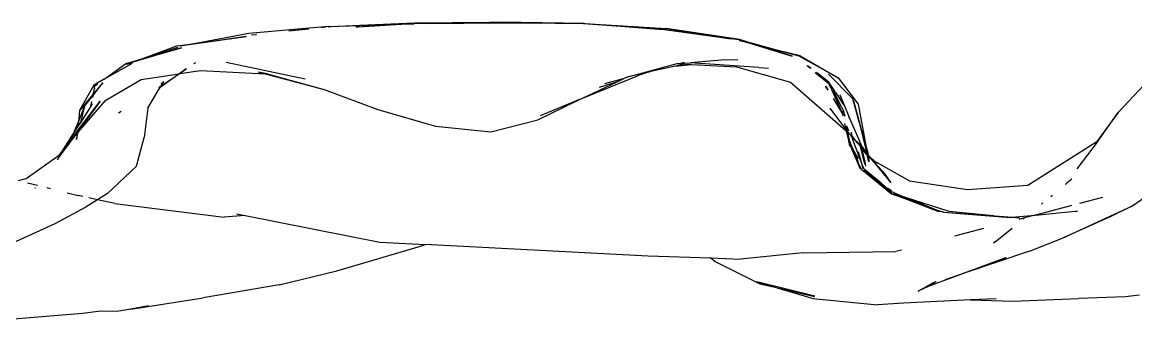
# Model space of a CAD drawing. Header units: millimetres. Extents: x -41292 to 298682, y -22072 to 33155.
# Drawn here: x 35440.7 to 35640.4, y -11861.4 to -11807.7 of the extents above; entities that cross this region are included whole.
import ezdxf

# ---------------------------------------------------------------- set-up
doc = ezdxf.new("R2010")
doc.units = ezdxf.units.MM

# ---------------------------------------------------------------- blocks, each defined once
blk = doc.blocks.new('rmfnasesx')
for p, q in [((62987.77, 3704.66), (62974.35, 3704.54)), ((62987.77, 3704.66), (62976.74, 3704.46)), ((62976.74, 3704.46), (62989.41, 3704.62)), ((62989.43, 3704.67), (62987.77, 3704.66)), ((62989.59, 3704.67), (62989.41, 3704.62)), ((63004.61, 3704.41), (62989.41, 3704.62)), ((62989.41, 3704.62), (63000.92, 3704.53)), ((62989.43, 3704.67), (62989.59, 3704.67)), ((62989.59, 3704.67), (62989.66, 3704.69)), ((63000.92, 3704.53), (62989.66, 3704.69)), ((62944.6, 3702.67), (62935.07, 3700.92)), ((62958.84, 3703.92), (62944.6, 3702.67)), ((62951.72, 3703.15), (62955.33, 3703.54)), ((62958.4, 3703.79), (62957.59, 3703.71)), ((62959.27, 3703.88), (62958.81, 3703.83)), ((62958.84, 3703.92), (62964.49, 3704.11)), ((62958.84, 3703.92), (62959.27, 3703.88)), ((62964.49, 3704.11), (62959.27, 3703.88)), ((62964.18, 3703.81), (62963.75, 3703.82)), ((62973.86, 3704.41), (62964.18, 3703.81)), ((62971.33, 3704.33), (62964.18, 3703.81)), ((62974.35, 3704.54), (62964.49, 3704.11)), ((62964.49, 3704.11), (62971.33, 3704.33)), ((62974.35, 3704.54), (62971.33, 3704.33)), ((62971.33, 3704.33), (62973.86, 3704.41)), ((62973.94, 3704.41), (62973.86, 3704.41)), ((62974.35, 3704.54), (62973.94, 3704.41)), ((62973.94, 3704.41), (62974.17, 3704.43)), ((62974.35, 3704.54), (62974.17, 3704.43)), ((62976.74, 3704.46), (62974.17, 3704.43)), ((63004.72, 3704.48), (63000.92, 3704.53)), ((63004.72, 3704.48), (63004.61, 3704.41)), ((63018.88, 3703.4), (63004.61, 3704.41)), ((63004.72, 3704.48), (63004.84, 3704.47)), ((63004.84, 3704.47), (63004.92, 3704.5)), ((63004.92, 3704.5), (63006.7, 3704.36)), ((63006.7, 3704.36), (63019.44, 3703.55)), ((63006.7, 3704.36), (63018.88, 3703.4)), ((63019.04, 3703.38), (63018.88, 3703.4)), ((63019.14, 3703.38), (63019.04, 3703.38)), ((63019.44, 3703.55), (63019.14, 3703.38)), ((63019.14, 3703.38), (63029.04, 3702.05)), ((63032.59, 3701.58), (63019.44, 3703.55)), ((63019.44, 3703.55), (63029.04, 3702.05)), ((62931.68, 3700.45), (62935.07, 3700.92)), ((62944.09, 3702.17), (62932.28, 3700.41)), ((62935.07, 3700.92), (62932.28, 3700.41)), ((62935.07, 3700.92), (62944.09, 3702.17)), ((62945.06, 3702.42), (62945.87, 3702.51)), ((62945.97, 3702.52), (62945.87, 3702.51)), ((63029.04, 3702.05), (63032.59, 3701.58)), ((63029.04, 3702.05), (63031.07, 3701.74)), ((63032.53, 3701.54), (63031.07, 3701.74)), ((63032.53, 3701.54), (63032.59, 3701.58)), ((63032.53, 3701.54), (63032.56, 3701.5)), ((63032.53, 3701.51), (63032.56, 3701.5)), ((63032.59, 3701.58), (63032.56, 3701.5)), ((63032.56, 3701.5), (63034.84, 3700.81)), ((63032.56, 3701.5), (63034.1, 3701.11)), ((63034.84, 3700.81), (63032.56, 3701.38)), ((63034.1, 3701.11), (63032.59, 3701.58)), ((63038.64, 3699.88), (63034.1, 3701.11)), ((63035.84, 3700.57), (63034.1, 3701.11)), ((63034.84, 3700.81), (63035.39, 3700.65)), ((63035.39, 3700.65), (63042.05, 3698.63)), ((63035.84, 3700.57), (63035.39, 3700.65)), ((63036.49, 3700.36), (63035.84, 3700.57)), ((62932.49, 3700.13), (62923.61, 3697.49)), ((62924.12, 3697.7), (62932.49, 3700.13)), ((62925.36, 3698.15), (62931.68, 3700.45)), ((62925.36, 3698.15), (62931.91, 3700.26)), ((63043.29, 3698.61), (63036.49, 3700.36)), ((63042.05, 3698.63), (63036.49, 3700.36)), ((63038.64, 3699.88), (63036.49, 3700.36)), ((63039.5, 3699.66), (63038.64, 3699.88)), ((63043.44, 3698.69), (63039.5, 3699.66)), ((63043.29, 3698.61), (63039.5, 3699.66)), ((63043.44, 3698.69), (63043.29, 3698.61)), ((63050.26, 3694.76), (63043.29, 3698.61)), ((63043.44, 3698.69), (63050.26, 3694.76)), ((62923.67, 3697.33), (62918.63, 3694.49)), ((62918.63, 3694.49), (62922.45, 3697.22)), ((62922.45, 3697.22), (62925.36, 3698.15)), ((62924.12, 3697.7), (62922.45, 3697.22)), ((62922.45, 3697.22), (62923.27, 3697.39)), ((62922.72, 3697.19), (62923.27, 3697.39)), ((62923.27, 3697.39), (62923.32, 3697.41)), ((62923.4, 3697.42), (62923.32, 3697.41)), ((62923.61, 3697.49), (62923.4, 3697.42)), ((62923.61, 3697.49), (62924.12, 3697.7)), ((62934.98, 3697.44), (62934.67, 3697.23)), ((62954.68, 3694.52), (62940.52, 3697.46)), ((63012.38, 3694.88), (63021.41, 3697.28)), ((63021.11, 3696.85), (63016.7, 3695.85)), ((63022.72, 3697.21), (63021.11, 3696.85)), ((63021.11, 3696.85), (63023.92, 3697.15)), ((63021.41, 3697.28), (63021.8, 3697.3)), ((63021.41, 3697.28), (63022.72, 3697.21)), ((63021.8, 3697.3), (63022.74, 3697.56)), ((63021.8, 3697.3), (63023.78, 3697.45)), ((63022.72, 3697.21), (63023.92, 3697.15)), ((63030.03, 3697.96), (63023.78, 3697.45)), ((63025.4, 3697.31), (63023.78, 3697.45)), ((63023.92, 3697.15), (63032.06, 3696.73)), ((63025.4, 3697.31), (63025.55, 3697.32)), ((63036.05, 3696.57), (63025.55, 3697.32)), ((63030.03, 3697.96), (63032.27, 3698.05)), ((63032.06, 3696.73), (63041.74, 3693.96)), ((63036.05, 3696.57), (63037.76, 3696.47)), ((63044.67, 3696.92), (63045.2, 3696.49)), ((63045.42, 3696.42), (63044.87, 3696.84)), ((62925.27, 3694.47), (62932.08, 3695.47)), ((62932.21, 3695.49), (62928.66, 3693)), ((62928.83, 3693.29), (62932.08, 3695.47)), ((62932.08, 3695.47), (62933.36, 3696.34)), ((62932.08, 3695.47), (62932.21, 3695.49)), ((62933.36, 3696.34), (62932.21, 3695.49)), ((62932.21, 3695.49), (62935.93, 3696.04)), ((62933.42, 3696.34), (62933.36, 3696.34)), ((62935.93, 3696.04), (62947.53, 3695.45)), ((62947.87, 3695.43), (62946.33, 3695.77)), ((62946.33, 3695.77), (62947.53, 3695.45)), ((62947.53, 3695.45), (62958.06, 3692.62)), ((62947.53, 3695.45), (62947.87, 3695.43)), ((62947.87, 3695.43), (62958.06, 3692.62)), ((63004.28, 3691.03), (63014.59, 3695.2)), ((63008.45, 3693.73), (63011.96, 3694.67)), ((63010.63, 3694.04), (63011.96, 3694.67)), ((63011.96, 3694.67), (63012.38, 3694.88)), ((63015.52, 3695.58), (63012.38, 3694.88)), ((63014.97, 3695.32), (63014.59, 3695.2)), ((63016.7, 3695.85), (63014.97, 3695.32)), ((63014.97, 3695.32), (63015.52, 3695.58)), ((63016.7, 3695.85), (63015.52, 3695.58)), ((63046.16, 3695.7), (63048.6, 3693.71)), ((63048.61, 3693.94), (63046.38, 3695.67)), ((63048.56, 3695.38), (63052.83, 3691.04)), ((63050.26, 3694.76), (63053.89, 3690.01)), ((62916.76, 3693.44), (62914.21, 3688.86)), ((62916.57, 3691.52), (62918.41, 3693.86)), ((62918.41, 3693.86), (62916.62, 3691.73)), ((62916.87, 3692.86), (62916.62, 3691.73)), ((62918.63, 3694.49), (62916.76, 3693.44)), ((62916.87, 3692.86), (62916.97, 3693.31)), ((62916.97, 3693.31), (62917.37, 3693.6)), ((62917.5, 3693.63), (62917.37, 3693.6)), ((62918.93, 3690.76), (62925.27, 3694.47)), ((62928.34, 3692.47), (62928.66, 3693)), ((62928.66, 3693), (62928.4, 3692.82)), ((62928.56, 3693.11), (62928.55, 3693.08)), ((62928.56, 3693.11), (62928.81, 3693.26)), ((62928.66, 3693), (62928.81, 3693.26)), ((62928.81, 3693.26), (62928.83, 3693.29)), ((62928.83, 3693.29), (62929.31, 3694.1)), ((62928.87, 3693.67), (62929.31, 3694.1)), ((62958.06, 3692.62), (62967.71, 3689.04)), ((63004.28, 3691.03), (63010.63, 3694.04)), ((63010.63, 3694.04), (63007.42, 3693.01)), ((63041.74, 3693.96), (63051.73, 3685.22)), ((63048.01, 3693.25), (63048.43, 3692.56)), ((63048.46, 3692.55), (63048.01, 3693.25)), ((63048.6, 3693.71), (63048.61, 3693.94)), ((63048.6, 3693.71), (63049.14, 3692.72)), ((63049.02, 3692.81), (63048.6, 3693.71)), ((63049.69, 3692.33), (63048.61, 3693.94)), ((63049.3, 3692.6), (63048.61, 3693.94)), ((63100.51, 3688.52), (63105.12, 3693.41)), ((62916.62, 3691.73), (62914.21, 3688.86)), ((62914.75, 3685.91), (62918.93, 3690.76)), ((62915.15, 3689.72), (62916.57, 3691.52)), ((62916.57, 3691.52), (62916.51, 3691.24)), ((62916.62, 3691.73), (62916.57, 3691.52)), ((62926.46, 3689.3), (62928.34, 3692.47)), ((62996.42, 3687.22), (63003.91, 3690.84)), ((63003.91, 3690.84), (62996.81, 3687.95)), ((63003.91, 3690.84), (63004.28, 3691.03)), ((63051.02, 3688.53), (63049.13, 3692.57)), ((63049.26, 3692.49), (63051.26, 3688.83)), ((63051.26, 3688.83), (63049.41, 3692.4)), ((63051.02, 3688.53), (63049.43, 3691.02)), ((63049.48, 3690.83), (63051.1, 3688.16)), ((63049.76, 3692.28), (63049.69, 3692.33)), ((63049.86, 3692.12), (63049.8, 3692.16)), ((63051.21, 3690.17), (63049.86, 3692.12)), ((63051.35, 3689.84), (63049.86, 3692.12)), ((63050.58, 3691.69), (63051.21, 3690.17)), ((63053.11, 3690.55), (63052.83, 3691.04)), ((63052.83, 3691.04), (63052.88, 3690.8)), ((63052.9, 3690.77), (63052.88, 3690.8)), ((63053.11, 3690.55), (63052.9, 3690.77)), ((63052.9, 3690.77), (63054.04, 3686.79)), ((62911.42, 3682.01), (62917.93, 3690.54)), ((62914, 3686.85), (62915.15, 3689.72)), ((62914.21, 3688.86), (62914, 3686.85)), ((62917.93, 3690.54), (62914.07, 3685.32)), ((62915.15, 3689.72), (62914.21, 3688.86)), ((62914.42, 3686.75), (62915.15, 3689.72)), ((62914.42, 3686.75), (62916.09, 3689.37)), ((62916.34, 3690.5), (62916.09, 3689.37)), ((62916.09, 3689.37), (62916.56, 3690.12)), ((62921.68, 3688.7), (62921.21, 3688.41)), ((62926.46, 3689.3), (62925.79, 3684.05)), ((62967.71, 3689.04), (62978.03, 3686.08)), ((63051.66, 3685.55), (63048.86, 3689.28)), ((63051.26, 3688.83), (63051.02, 3688.53)), ((63051.21, 3690.17), (63051.35, 3689.84)), ((63051.26, 3688.83), (63051.44, 3687.85)), ((63051.54, 3687.82), (63051.26, 3688.83)), ((63051.35, 3689.84), (63052.12, 3687.99)), ((63055.25, 3682.62), (63053.11, 3690.55)), ((63054.04, 3686.79), (63053.11, 3690.55)), ((63053.89, 3690.01), (63055.25, 3682.62)), ((62913.15, 3684.74), (62914, 3686.85)), ((62914, 3686.85), (62913.9, 3685.93)), ((62913.9, 3685.93), (62914.42, 3686.75)), ((62987.95, 3685.04), (62996.42, 3687.22)), ((63051.1, 3688.16), (63051.02, 3688.53)), ((63051.1, 3688.16), (63051.11, 3688.11)), ((63051.11, 3688.11), (63051.14, 3687.97)), ((63051.22, 3687.94), (63051.11, 3688.11)), ((63052.12, 3687.99), (63052.18, 3687.57)), ((63052.12, 3687.99), (63052.31, 3687.52)), ((63052.31, 3687.52), (63054.5, 3682.42)), ((63054.04, 3686.79), (63055.25, 3682.62)), ((63054.04, 3686.79), (63055.42, 3681.16)), ((63100.51, 3688.52), (63096.66, 3683.31)), ((63096.88, 3683.45), (63100.51, 3688.52)), ((62911.42, 3682.01), (62913.15, 3684.74)), ((62913.8, 3684.95), (62912.61, 3683.35)), ((62912.61, 3683.35), (62913.78, 3684.74)), ((62913.15, 3684.74), (62913.9, 3685.93)), ((62913.67, 3683.69), (62913.99, 3685)), ((62913.78, 3684.74), (62913.67, 3683.69)), ((62913.78, 3684.74), (62913.99, 3685)), ((62913.8, 3684.95), (62913.78, 3684.74)), ((62914.07, 3685.32), (62913.8, 3684.95)), ((62913.99, 3685), (62914.75, 3685.91)), ((62913.99, 3685), (62914.07, 3685.32)), ((62978.03, 3686.08), (62987.95, 3685.04)), ((63051.44, 3686.55), (63051.66, 3685.55)), ((63051.94, 3685.17), (63051.66, 3685.55)), ((63051.73, 3685.22), (63052.16, 3683.27)), ((63051.73, 3685.22), (63051.97, 3685.01)), ((63051.77, 3686.11), (63051.94, 3685.17)), ((63052.16, 3685.18), (63051.91, 3685.93)), ((63052.24, 3684.77), (63051.94, 3685.17)), ((63051.97, 3685.01), (63052.24, 3683.56)), ((63051.97, 3685.01), (63052.24, 3684.77)), ((63052.24, 3684.77), (63052.31, 3684.7)), ((63052.31, 3684.7), (63052.63, 3684.27)), ((63052.31, 3684.7), (63052.71, 3684.26)), ((63052.59, 3685), (63052.71, 3684.26)), ((62912.41, 3683.1), (62910.57, 3680.62)), ((62911.18, 3681.63), (62912.41, 3683.1)), ((62912.61, 3683.35), (62912.41, 3683.1)), ((62924.4, 3678.93), (62925.79, 3684.05)), ((63054.23, 3678.49), (63052.16, 3683.27)), ((63052.16, 3683.27), (63052.32, 3682.47)), ((63052.16, 3683.27), (63052.78, 3682.17)), ((63053.38, 3680.67), (63052.16, 3683.27)), ((63052.24, 3683.56), (63052.78, 3682.17)), ((63052.72, 3684.17), (63052.63, 3684.27)), ((63052.71, 3684.26), (63052.72, 3684.17)), ((63052.71, 3684.26), (63053.29, 3683.62)), ((63052.72, 3684.17), (63052.77, 3683.87)), ((63054.29, 3682.41), (63052.72, 3684.17)), ((63052.72, 3684.17), (63053.29, 3683.62)), ((63052.77, 3683.87), (63054.61, 3678.96)), ((63053.29, 3683.62), (63054.25, 3682.56)), ((63053.29, 3683.62), (63054.18, 3682.86)), ((63054.18, 3682.86), (63054.19, 3682.83)), ((63054.19, 3682.83), (63054.35, 3682.63)), ((63054.19, 3682.83), (63054.23, 3682.69)), ((63054.23, 3682.69), (63054.25, 3682.56)), ((63054.35, 3682.63), (63054.39, 3682.53)), ((63055.25, 3682.62), (63055.29, 3682.37)), ((63084.32, 3675.51), (63096.66, 3683.31)), ((63096.88, 3683.45), (63093.06, 3678.45)), ((63096.66, 3683.31), (63096.88, 3683.45)), ((62904.64, 3676.71), (62910.6, 3680.94)), ((62910.57, 3680.62), (62910.18, 3680.06)), ((62910.57, 3680.62), (62911.18, 3681.63)), ((62910.6, 3680.94), (62911.18, 3681.63)), ((62911.18, 3681.63), (62911.42, 3682.01)), ((63052.78, 3682.17), (63053.38, 3680.67)), ((63052.78, 3682.17), (63053.52, 3680.89)), ((63053.38, 3680.67), (63054.23, 3678.49)), ((63053.95, 3679.45), (63053.38, 3680.67)), ((63053.52, 3680.89), (63053.45, 3681.12)), ((63053.52, 3680.89), (63053.86, 3680.28)), ((63053.95, 3679.45), (63053.52, 3680.89)), ((63054.61, 3678.96), (63053.94, 3681.49)), ((63054.25, 3682.56), (63054.27, 3682.5)), ((63054.25, 3682.56), (63054.27, 3682.54)), ((63054.27, 3682.54), (63054.27, 3682.5)), ((63054.27, 3682.5), (63054.29, 3682.48)), ((63054.29, 3682.48), (63054.44, 3682.35)), ((63054.29, 3682.48), (63054.29, 3682.41)), ((63054.29, 3682.41), (63054.31, 3682.38)), ((63054.31, 3682.38), (63055.1, 3679.38)), ((63055.05, 3679.36), (63054.31, 3682.38)), ((63054.47, 3682.2), (63054.31, 3682.38)), ((63054.39, 3682.53), (63054.41, 3682.47)), ((63054.41, 3682.47), (63054.5, 3682.42)), ((63054.41, 3682.47), (63054.44, 3682.35)), ((63054.48, 3682.31), (63054.44, 3682.35)), ((63054.47, 3682.23), (63054.48, 3682.31)), ((63054.47, 3682.2), (63054.47, 3682.23)), ((63054.47, 3682.2), (63055.1, 3679.38)), ((63054.55, 3682.13), (63054.47, 3682.2)), ((63054.48, 3682.31), (63054.51, 3682.24)), ((63054.57, 3682.21), (63054.5, 3682.42)), ((63054.5, 3682.42), (63055.42, 3681.16)), ((63054.51, 3682.24), (63054.57, 3682.21)), ((63054.57, 3682.09), (63054.55, 3682.13)), ((63054.59, 3682.15), (63054.57, 3682.21)), ((63054.57, 3682.09), (63054.59, 3682.15)), ((63054.62, 3682.06), (63054.57, 3682.09)), ((63054.63, 3682.02), (63054.62, 3682.06)), ((63054.76, 3681.64), (63054.63, 3682.02)), ((63055.42, 3681.16), (63054.63, 3682.02)), ((63055.5, 3680.87), (63054.76, 3681.64)), ((63054.76, 3681.64), (63055.42, 3681.16)), ((63055.29, 3682.37), (63055.67, 3681.05)), ((63055.29, 3682.37), (63055.54, 3681.03)), ((63055.43, 3681.12), (63055.42, 3681.16)), ((63055.49, 3681.06), (63055.43, 3681.12)), ((63055.5, 3680.87), (63055.49, 3681.06)), ((63055.49, 3681.06), (63055.54, 3681.03)), ((63055.78, 3679.7), (63055.5, 3680.87)), ((63055.59, 3680.77), (63055.5, 3680.87)), ((63055.54, 3681.03), (63055.55, 3680.99)), ((63055.55, 3680.99), (63055.59, 3680.77)), ((63055.55, 3680.99), (63055.58, 3680.99)), ((63055.58, 3680.99), (63055.72, 3680.88)), ((63055.59, 3680.77), (63055.78, 3679.7)), ((63055.73, 3680.62), (63055.59, 3680.77)), ((63055.67, 3681.05), (63055.69, 3680.98)), ((63055.72, 3680.88), (63055.69, 3680.98)), ((63055.72, 3680.88), (63055.72, 3680.8)), ((63055.72, 3680.8), (63055.73, 3680.62)), ((63056.12, 3680.38), (63055.72, 3680.8)), ((63055.73, 3680.62), (63055.78, 3679.7)), ((63057.08, 3679.21), (63055.73, 3680.62)), ((62919.25, 3674), (62924.4, 3678.93)), ((63054.23, 3678.49), (63053.95, 3679.45)), ((63054.47, 3678.32), (63053.95, 3679.45)), ((63054.61, 3678.96), (63054.81, 3678.61)), ((63054.72, 3678.53), (63054.61, 3678.96)), ((63055.11, 3679.3), (63055.05, 3679.36)), ((63055.11, 3679.3), (63055.19, 3678.94)), ((63056.5, 3679.92), (63056.12, 3680.38)), ((63056.12, 3680.38), (63056.43, 3680.17)), ((63056.43, 3680.17), (63056.47, 3680.12)), ((63056.47, 3680.12), (63056.63, 3679.95)), ((63056.92, 3679.45), (63056.5, 3679.92)), ((63056.63, 3679.95), (63063.04, 3676.26)), ((63057.05, 3679.38), (63056.92, 3679.45)), ((63057.05, 3679.38), (63057.15, 3679.32)), ((63057.05, 3679.38), (63057.08, 3679.21)), ((63058.58, 3677.64), (63057.08, 3679.21)), ((63059.79, 3675.9), (63057.08, 3679.21)), ((62903.25, 3676.33), (62904.64, 3676.71)), ((63054.47, 3678.32), (63054.23, 3678.49)), ((63054.51, 3678.25), (63054.47, 3678.32)), ((63054.51, 3678.25), (63054.8, 3678.09)), ((63054.97, 3678.33), (63054.72, 3678.53)), ((63054.8, 3678.09), (63055.24, 3677.84)), ((63054.8, 3678.09), (63059.84, 3673.97)), ((63056.97, 3676.53), (63054.8, 3678.09)), ((63054.97, 3678.33), (63054.99, 3678.3)), ((63054.99, 3678.3), (63055.24, 3677.84)), ((63058.01, 3675.84), (63054.99, 3678.3)), ((63056.62, 3676.84), (63054.99, 3678.3)), ((63055.24, 3677.84), (63056.62, 3676.84)), ((63056.62, 3676.84), (63056.97, 3676.53)), ((63059.79, 3675.9), (63058.58, 3677.64)), ((62904.9, 3675.92), (62906.66, 3675.48)), ((62906.18, 3675.02), (62906.33, 3675.06)), ((62908.32, 3675.07), (62908.94, 3674.92)), ((63057.13, 3676.39), (63056.97, 3676.53)), ((63059.84, 3673.97), (63057.13, 3676.39)), ((63058.01, 3675.84), (63057.13, 3676.39)), ((63058.01, 3675.84), (63059.84, 3674.33)), ((63059.19, 3674.97), (63059.35, 3674.82)), ((63059.86, 3674.46), (63059.35, 3674.82)), ((63059.86, 3674.48), (63059.35, 3674.82)), ((63063.04, 3676.26), (63073.5, 3674.73)), ((63073.5, 3674.73), (63084.32, 3675.51)), ((63091.05, 3675.65), (63091.28, 3675.84)), ((63092.19, 3676.59), (63091.28, 3675.84)), ((63102.97, 3671.72), (63109.77, 3676.48)), ((62911.99, 3674.16), (62913.99, 3673.67)), ((62914.83, 3673.48), (62913.99, 3673.67)), ((62917.45, 3672.89), (62915.41, 3671.64)), ((62917.45, 3672.89), (62915.87, 3673.24)), ((62919.25, 3674), (62917.45, 3672.89)), ((62920.53, 3672.2), (62917.45, 3672.89)), ((63059.84, 3673.97), (63059.84, 3674.33)), ((63060.28, 3674.18), (63059.84, 3674.33)), ((63060.71, 3673.85), (63059.84, 3673.97)), ((63059.84, 3673.97), (63061.25, 3673.48)), ((63060.28, 3674.18), (63060.32, 3674.14)), ((63060.32, 3674.14), (63060.37, 3674.11)), ((63060.37, 3674.11), (63060.41, 3674.09)), ((63060.41, 3674.09), (63060.71, 3673.85)), ((63061.82, 3673.49), (63060.41, 3674.09)), ((63060.71, 3673.85), (63060.76, 3673.83)), ((63061.25, 3673.48), (63060.76, 3673.83)), ((63061.82, 3673.49), (63060.76, 3673.83)), ((63060.76, 3673.83), (63063.08, 3672.96)), ((63061.25, 3673.48), (63061.33, 3673.42)), ((63068.24, 3670.79), (63061.33, 3673.42)), ((63061.33, 3673.42), (63065.04, 3672.14)), ((63062.35, 3673.32), (63061.82, 3673.49)), ((63063.08, 3672.96), (63061.82, 3673.49)), ((63070.21, 3670.78), (63062.35, 3673.32)), ((63065.73, 3671.97), (63062.35, 3673.32)), ((63063.08, 3672.96), (63065.73, 3671.97)), ((63065.04, 3672.14), (63063.08, 3672.96)), ((63088.39, 3673.47), (63088.69, 3673.71)), ((63097.66, 3673.3), (63093.54, 3672.22)), ((62909.82, 3668.66), (62915.41, 3671.64)), ((62920.53, 3672.2), (62940.13, 3669.77)), ((63065.04, 3672.14), (63067.33, 3671.33)), ((63068.24, 3670.79), (63065.04, 3672.14)), ((63065.73, 3671.97), (63067.33, 3671.33)), ((63067.33, 3671.33), (63067.87, 3671.11)), ((63068.24, 3670.79), (63067.87, 3671.11)), ((63067.87, 3671.11), (63069.04, 3670.73)), ((63069.04, 3670.73), (63068.24, 3670.79)), ((63069.16, 3670.68), (63069.04, 3670.73)), ((63069.16, 3670.68), (63081.1, 3669.72)), ((63069.16, 3670.68), (63078.07, 3670.02)), ((63078.07, 3670.02), (63070.21, 3670.78)), ((63091.3, 3671.64), (63085.64, 3670.16)), ((63085.64, 3670.16), (63092.78, 3670.82)), ((63086.75, 3672.13), (63086.99, 3672.32)), ((63090.62, 3666.08), (63102.97, 3671.72)), ((63092.15, 3671.86), (63091.36, 3671.65)), ((63092.78, 3670.82), (63093.23, 3670.87)), ((63102.97, 3671.72), (63099.2, 3669.91)), ((62897.98, 3663.26), (62909.82, 3668.66)), ((62943.89, 3670.08), (62940.13, 3669.77)), ((62942.38, 3670.37), (62943.89, 3670.08)), ((62943.89, 3670.08), (62968.05, 3665.3)), ((63078.07, 3670.02), (63078.35, 3669.99)), ((63078.35, 3669.99), (63079.96, 3669.87)), ((63079.96, 3669.87), (63081.1, 3669.72)), ((63079.96, 3669.87), (63081.44, 3669.76)), ((63081.1, 3669.72), (63081.44, 3669.76)), ((63082.8, 3669.63), (63081.1, 3669.72)), ((63081.44, 3669.76), (63085.6, 3670.15)), ((63081.44, 3669.76), (63082.8, 3669.63)), ((63083.72, 3669.65), (63082.69, 3669.38)), ((63083.44, 3669.43), (63083.72, 3669.65)), ((63085.6, 3670.15), (63083.72, 3669.65)), ((63085.64, 3670.16), (63085.6, 3670.15)), ((63099.2, 3669.91), (63090.62, 3666.08)), ((63076.36, 3667.72), (63071.16, 3666.36)), ((63078.44, 3665.33), (63081.5, 3667.83)), ((62968.05, 3665.3), (62976.18, 3664.89)), ((62975.39, 3664.57), (62976.18, 3664.89)), ((62976.18, 3664.89), (62976.22, 3664.91)), ((62976.22, 3664.91), (63016.22, 3662.86)), ((63078.44, 3665.33), (63078.14, 3665.11)), ((63084.58, 3663.69), (63090.62, 3666.08)), ((62960.37, 3660.15), (62975.39, 3664.57)), ((63016.22, 3662.86), (63027.4, 3662.46)), ((63043.96, 3663.36), (63032.78, 3662.27)), ((63043.96, 3663.36), (63060.64, 3663.61)), ((63061.64, 3663.87), (63060.64, 3663.61)), ((63084.58, 3663.69), (63073.07, 3659.8)), ((63027.4, 3662.46), (63027.61, 3662.29)), ((63027.59, 3662.28), (63027.4, 3662.46)), ((63027.4, 3662.46), (63032.78, 3662.27)), ((63027.71, 3662.22), (63027.59, 3662.28)), ((63027.71, 3662.22), (63028.21, 3661.82)), ((63028.21, 3661.82), (63036.25, 3657.83)), ((63069.44, 3658.57), (63080.3, 3662.46)), ((63080.3, 3662.46), (63073.07, 3659.8)), ((63080.43, 3662.5), (63080.3, 3662.46)), ((62950.02, 3657.67), (62960.37, 3660.15)), ((63073.07, 3659.8), (63066.41, 3657.36)), ((63073.07, 3659.8), (63069.44, 3658.57)), ((62950.02, 3657.67), (62936.4, 3655.3)), ((63046.08, 3655.6), (63035.68, 3658.17)), ((63035.68, 3658.17), (63038.9, 3657.22)), ((63036.25, 3657.83), (63038.9, 3657.22)), ((63038.9, 3657.22), (63045.78, 3655.18)), ((63038.9, 3657.22), (63046.06, 3655.57)), ((63064.63, 3656.53), (63067.52, 3658.14)), ((63066.41, 3657.36), (63064.63, 3656.53)), ((63067.81, 3658.21), (63066.41, 3657.36)), ((63067.87, 3658.22), (63067.81, 3658.21)), ((62923.43, 3653.32), (62936.4, 3655.3)), ((63045.78, 3655.18), (63057.33, 3654.05)), ((63074.02, 3654.94), (63062.01, 3654.36)), ((63078.62, 3655.16), (63074.02, 3654.94)), ((63074.02, 3654.94), (63081.58, 3654.73)), ((63081.58, 3654.73), (63093.36, 3655.19)), ((63101.75, 3655.5), (63093.36, 3655.19)), ((63104.32, 3655.82), (63101.75, 3655.5)), ((62918.03, 3652.94), (62914.77, 3652.5)), ((62920.88, 3652.86), (62918.03, 3652.94)), ((62923.43, 3653.32), (62920.88, 3652.86)), ((62926.57, 3653.89), (62923.43, 3653.32)), ((63062.01, 3654.36), (63057.33, 3654.05)), ((62914.77, 3652.5), (62897.14, 3651.04))]:
    blk.add_line(p, q)

msp = doc.modelspace()

# ---------------------------------------------------------------- block references
msp.add_blockref('rmfnasesx', (-27463.27, -15512.43))

doc.saveas('drawing.dxf')
